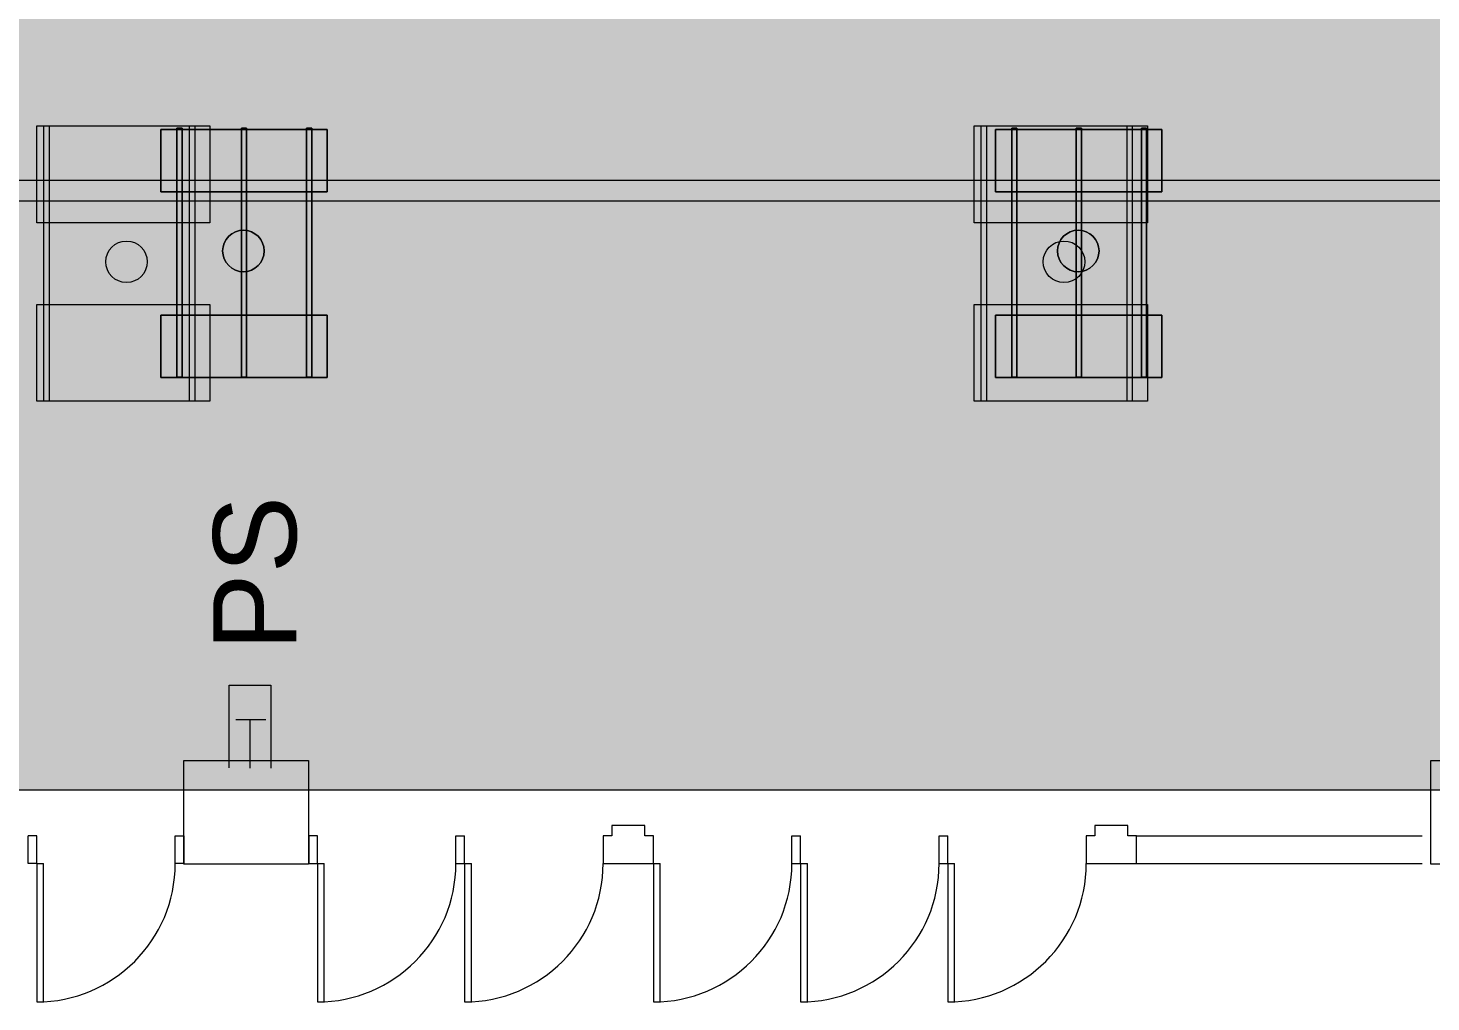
# Model space of a CAD drawing. Header units: inches. Extents: x -10671 to 1761, y -674 to 7170.
# Drawn here: x -3681.3 to -3276.2, y 683.5 to 964.8 of the extents above; entities that cross this region are included whole.
import ezdxf

# ---------------------------------------------------------------- set-up
doc = ezdxf.new("R2010")
doc.units = ezdxf.units.IN
doc.header["$LTSCALE"] = 19.2
doc.header["$MEASUREMENT"] = 0
for name, color, linetype, lineweight in [('DWG-0', 7, 'Continuous', 18), ('Venue-Ceiling-Lights', 7, 'Continuous', 5), ('Venue-Walls and Doors', 7, 'Continuous', 5)]:
    doc.layers.add(name, color=color, linetype=linetype, lineweight=lineweight)
for name, color, linetype, lineweight, true_color in [('PDF', 6, 'Continuous', 5, 0xff00ff), ('Venue-Columns', 7, 'Continuous', 18, 0xc0c0c0), ('Venue-Fire Apparatus and Text', 1, 'Continuous', 5, 0xff0000), ('Venue-NO HANG ZONE', 7, 'Continuous', 15, 0xdd0000), ('Venue-Rigging Steel-High', 7, 'Continuous', 5, 0x800000)]:
    doc.layers.add(name, color=color, linetype=linetype, lineweight=lineweight, true_color=true_color)
doc.styles.add('Arial', font='Arial')

# ---------------------------------------------------------------- blocks, each defined once
blk = doc.blocks.new('A-xp01$0$B$3036')
at = {"layer": 'DWG-0', "flags": 128}
blk.add_lwpolyline([(-15, -18), (-15, 18), (15, 18), (15, -18)], close=True, dxfattribs=at)
blk = doc.blocks.new('A-xp01$0$AD05A')
at = {"layer": 'DWG-0'}
for p, q in [((0, 0), (0.049, 0)), ((0, 0), (0, -1)), ((0.049, -0.999), (0.049, 0))]:
    blk.add_line(p, q, dxfattribs=at)
blk.add_arc((0, 0), 1, 270, 0, dxfattribs=at)
blk = doc.blocks.new('Group-1703-1')
at = {"layer": 'PDF'}
for points, invisible_edges in [([(-3379.25, 906.32, 388), (-3381.41, 905.43, 388), (-3383.96, 901.61, 388), (-3379.25, 906.32, 388)], 15), ([(-3374.74, 905.43, 388), (-3379.25, 906.32, 388), (-3383.96, 901.61, 388), (-3374.74, 905.43, 388)], 15), ([(-3383.96, 901.61, 398), (-3383.07, 903.77, 398), (-3381.41, 905.43, 398), (-3383.96, 901.61, 398)], 15), ([(-3383.96, 899.27, 398), (-3383.96, 901.61, 398), (-3381.41, 905.43, 398), (-3383.96, 899.27, 398)], 15), ([(-3383.96, 899.27, 398), (-3381.41, 905.43, 398), (-3372.53, 902.73, 398), (-3383.96, 899.27, 398)], 15), ([(-3381.41, 905.43, 388), (-3383.07, 903.77, 388), (-3383.96, 901.61, 388), (-3381.41, 905.43, 388)], 15), ([(-3372.53, 898.14, 388), (-3374.74, 905.43, 388), (-3383.96, 901.61, 388), (-3372.53, 898.14, 388)], 15), ([(-3383.96, 901.61, 398), (-3383.62, 902.73, 398), (-3383.07, 903.77, 398), (-3383.96, 901.61, 398)], 12), ([(-3383.07, 903.77, 388), (-3383.62, 902.73, 388), (-3383.96, 901.61, 388), (-3383.07, 903.77, 388)], 12), ([(-3383.07, 903.77, 398), (-3382.32, 904.68, 398), (-3381.41, 905.43, 398), (-3383.07, 903.77, 398)], 12), ([(-3381.41, 905.43, 388), (-3382.32, 904.68, 388), (-3383.07, 903.77, 388), (-3381.41, 905.43, 388)], 12), ([(-3381.41, 905.43, 398), (-3380.37, 905.98, 398), (-3379.25, 906.32, 398), (-3381.41, 905.43, 398)], 12), ([(-3381.41, 905.43, 398), (-3379.25, 906.32, 398), (-3376.91, 906.32, 398), (-3381.41, 905.43, 398)], 15), ([(-3381.41, 905.43, 398), (-3376.91, 906.32, 398), (-3372.53, 902.73, 398), (-3381.41, 905.43, 398)], 15), ([(-3379.25, 906.32, 388), (-3380.37, 905.98, 388), (-3381.41, 905.43, 388), (-3379.25, 906.32, 388)], 12), ([(-3379.25, 906.32, 398), (-3378.08, 906.44, 398), (-3376.91, 906.32, 398), (-3379.25, 906.32, 398)], 12), ([(-3376.91, 906.32, 388), (-3378.08, 906.44, 388), (-3379.25, 906.32, 388), (-3376.91, 906.32, 388)], 12), ([(-3374.74, 905.43, 388), (-3376.91, 906.32, 388), (-3379.25, 906.32, 388), (-3374.74, 905.43, 388)], 15), ([(-3376.91, 906.32, 398), (-3375.78, 905.98, 398), (-3374.74, 905.43, 398), (-3376.91, 906.32, 398)], 12), ([(-3376.91, 906.32, 398), (-3374.74, 905.43, 398), (-3372.53, 902.73, 398), (-3376.91, 906.32, 398)], 15), ([(-3374.74, 905.43, 388), (-3375.78, 905.98, 388), (-3376.91, 906.32, 388), (-3374.74, 905.43, 388)], 12), ([(-3374.74, 905.43, 398), (-3373.83, 904.68, 398), (-3373.09, 903.77, 398), (-3374.74, 905.43, 398)], 12), ([(-3374.74, 905.43, 398), (-3373.09, 903.77, 398), (-3372.53, 902.73, 398), (-3374.74, 905.43, 398)], 13), ([(-3373.09, 903.77, 388), (-3373.83, 904.68, 388), (-3374.74, 905.43, 388), (-3373.09, 903.77, 388)], 12), ([(-3372.53, 902.73, 388), (-3373.09, 903.77, 388), (-3374.74, 905.43, 388), (-3372.53, 902.73, 388)], 14), ([(-3372.53, 898.14, 388), (-3372.53, 902.73, 388), (-3374.74, 905.43, 388), (-3372.53, 898.14, 388)], 15), ([(-3383.96, 899.27, 398), (-3384.08, 900.44, 398), (-3383.96, 901.61, 398), (-3383.96, 899.27, 398)], 12), ([(-3383.96, 901.61, 388), (-3384.08, 900.44, 388), (-3383.96, 899.27, 388), (-3383.96, 901.61, 388)], 12), ([(-3372.53, 902.73, 398), (-3374.74, 895.45, 398), (-3383.96, 899.27, 398), (-3372.53, 902.73, 398)], 15), ([(-3383.96, 901.61, 388), (-3383.96, 899.27, 388), (-3381.41, 895.45, 388), (-3383.96, 901.61, 388)], 15), ([(-3383.96, 901.61, 388), (-3381.41, 895.45, 388), (-3372.53, 898.14, 388), (-3383.96, 901.61, 388)], 15), ([(-3383.07, 897.1, 398), (-3383.62, 898.14, 398), (-3383.96, 899.27, 398), (-3383.07, 897.1, 398)], 12), ([(-3381.41, 895.45, 398), (-3383.07, 897.1, 398), (-3383.96, 899.27, 398), (-3381.41, 895.45, 398)], 15), ([(-3379.25, 894.55, 398), (-3381.41, 895.45, 398), (-3383.96, 899.27, 398), (-3379.25, 894.55, 398)], 15), ([(-3374.74, 895.45, 398), (-3379.25, 894.55, 398), (-3383.96, 899.27, 398), (-3374.74, 895.45, 398)], 15), ([(-3383.96, 899.27, 388), (-3383.62, 898.14, 388), (-3383.07, 897.1, 388), (-3383.96, 899.27, 388)], 12), ([(-3383.96, 899.27, 388), (-3383.07, 897.1, 388), (-3381.41, 895.45, 388), (-3383.96, 899.27, 388)], 15), ([(-3372.53, 902.73, 398), (-3372.53, 898.14, 398), (-3374.74, 895.45, 398), (-3372.53, 902.73, 398)], 15), ([(-3372.53, 902.73, 398), (-3372.19, 901.61, 398), (-3372.08, 900.44, 398), (-3372.53, 902.73, 398)], 12), ([(-3372.53, 902.73, 398), (-3372.08, 900.44, 398), (-3372.53, 898.14, 398), (-3372.53, 902.73, 398)], 15), ([(-3372.08, 900.44, 388), (-3372.19, 901.61, 388), (-3372.53, 902.73, 388), (-3372.08, 900.44, 388)], 12), ([(-3372.53, 898.14, 388), (-3372.08, 900.44, 388), (-3372.53, 902.73, 388), (-3372.53, 898.14, 388)], 15), ([(-3372.08, 900.44, 398), (-3372.19, 899.27, 398), (-3372.53, 898.14, 398), (-3372.08, 900.44, 398)], 12), ([(-3372.53, 898.14, 388), (-3372.19, 899.27, 388), (-3372.08, 900.44, 388), (-3372.53, 898.14, 388)], 12), ([(-3381.41, 895.45, 398), (-3382.32, 896.2, 398), (-3383.07, 897.1, 398), (-3381.41, 895.45, 398)], 12), ([(-3383.07, 897.1, 388), (-3382.32, 896.2, 388), (-3381.41, 895.45, 388), (-3383.07, 897.1, 388)], 12), ([(-3381.41, 895.45, 388), (-3376.91, 894.55, 388), (-3372.53, 898.14, 388), (-3381.41, 895.45, 388)], 15), ([(-3379.25, 894.55, 398), (-3380.37, 894.89, 398), (-3381.41, 895.45, 398), (-3379.25, 894.55, 398)], 12), ([(-3381.41, 895.45, 388), (-3380.37, 894.89, 388), (-3379.25, 894.55, 388), (-3381.41, 895.45, 388)], 12), ([(-3381.41, 895.45, 388), (-3379.25, 894.55, 388), (-3376.91, 894.55, 388), (-3381.41, 895.45, 388)], 15), ([(-3374.74, 895.45, 398), (-3376.91, 894.55, 398), (-3379.25, 894.55, 398), (-3374.74, 895.45, 398)], 15), ([(-3376.91, 894.55, 388), (-3374.74, 895.45, 388), (-3372.53, 898.14, 388), (-3376.91, 894.55, 388)], 15), ([(-3374.74, 895.45, 398), (-3375.78, 894.89, 398), (-3376.91, 894.55, 398), (-3374.74, 895.45, 398)], 12), ([(-3376.91, 894.55, 388), (-3375.78, 894.89, 388), (-3374.74, 895.45, 388), (-3376.91, 894.55, 388)], 12), ([(-3372.53, 898.14, 398), (-3373.09, 897.1, 398), (-3374.74, 895.45, 398), (-3372.53, 898.14, 398)], 14), ([(-3374.74, 895.45, 388), (-3373.09, 897.1, 388), (-3372.53, 898.14, 388), (-3374.74, 895.45, 388)], 13), ([(-3373.09, 897.1, 398), (-3373.83, 896.2, 398), (-3374.74, 895.45, 398), (-3373.09, 897.1, 398)], 12), ([(-3374.74, 895.45, 388), (-3373.83, 896.2, 388), (-3373.09, 897.1, 388), (-3374.74, 895.45, 388)], 12), ([(-3376.91, 894.55, 398), (-3378.08, 894.44, 398), (-3379.25, 894.55, 398), (-3376.91, 894.55, 398)], 12), ([(-3379.25, 894.55, 388), (-3378.08, 894.44, 388), (-3376.91, 894.55, 388), (-3379.25, 894.55, 388)], 12)]:
    blk.add_3dface(points, dxfattribs=dict(at, invisible_edges=invisible_edges))
for points in [[(-3383.62, 902.73, 388), (-3383.62, 902.73, 398), (-3383.07, 903.77, 398), (-3383.07, 903.77, 388)], [(-3383.07, 903.77, 388), (-3383.07, 903.77, 398), (-3382.32, 904.68, 398), (-3382.32, 904.68, 388)], [(-3382.32, 904.68, 388), (-3382.32, 904.68, 398), (-3381.41, 905.43, 398), (-3381.41, 905.43, 388)], [(-3381.41, 905.43, 388), (-3381.41, 905.43, 398), (-3380.37, 905.98, 398), (-3380.37, 905.98, 388)], [(-3380.37, 905.98, 388), (-3380.37, 905.98, 398), (-3379.25, 906.32, 398), (-3379.25, 906.32, 388)], [(-3379.25, 906.32, 388), (-3379.25, 906.32, 398), (-3378.08, 906.44, 398), (-3378.08, 906.44, 388)], [(-3378.08, 906.44, 388), (-3378.08, 906.44, 398), (-3376.91, 906.32, 398), (-3376.91, 906.32, 388)], [(-3376.91, 906.32, 388), (-3376.91, 906.32, 398), (-3375.78, 905.98, 398), (-3375.78, 905.98, 388)], [(-3375.78, 905.98, 388), (-3375.78, 905.98, 398), (-3374.74, 905.43, 398), (-3374.74, 905.43, 388)], [(-3374.74, 905.43, 388), (-3374.74, 905.43, 398), (-3373.83, 904.68, 398), (-3373.83, 904.68, 388)], [(-3373.83, 904.68, 388), (-3373.83, 904.68, 398), (-3373.09, 903.77, 398), (-3373.09, 903.77, 388)], [(-3373.09, 903.77, 388), (-3373.09, 903.77, 398), (-3372.53, 902.73, 398), (-3372.53, 902.73, 388)], [(-3384.08, 900.44, 388), (-3384.08, 900.44, 398), (-3383.96, 901.61, 398), (-3383.96, 901.61, 388)], [(-3383.96, 899.27, 388), (-3383.96, 899.27, 398), (-3384.08, 900.44, 398), (-3384.08, 900.44, 388)], [(-3383.96, 901.61, 388), (-3383.96, 901.61, 398), (-3383.62, 902.73, 398), (-3383.62, 902.73, 388)], [(-3383.62, 898.14, 388), (-3383.62, 898.14, 398), (-3383.96, 899.27, 398), (-3383.96, 899.27, 388)], [(-3372.53, 902.73, 388), (-3372.53, 902.73, 398), (-3372.19, 901.61, 398), (-3372.19, 901.61, 388)], [(-3372.19, 899.27, 388), (-3372.19, 899.27, 398), (-3372.53, 898.14, 398), (-3372.53, 898.14, 388)], [(-3372.19, 901.61, 388), (-3372.19, 901.61, 398), (-3372.08, 900.44, 398), (-3372.08, 900.44, 388)], [(-3372.08, 900.44, 388), (-3372.08, 900.44, 398), (-3372.19, 899.27, 398), (-3372.19, 899.27, 388)], [(-3383.07, 897.1, 388), (-3383.07, 897.1, 398), (-3383.62, 898.14, 398), (-3383.62, 898.14, 388)], [(-3382.32, 896.2, 388), (-3382.32, 896.2, 398), (-3383.07, 897.1, 398), (-3383.07, 897.1, 388)], [(-3381.41, 895.45, 388), (-3381.41, 895.45, 398), (-3382.32, 896.2, 398), (-3382.32, 896.2, 388)], [(-3380.37, 894.89, 388), (-3380.37, 894.89, 398), (-3381.41, 895.45, 398), (-3381.41, 895.45, 388)], [(-3374.74, 895.45, 388), (-3374.74, 895.45, 398), (-3375.78, 894.89, 398), (-3375.78, 894.89, 388)], [(-3373.83, 896.2, 388), (-3373.83, 896.2, 398), (-3374.74, 895.45, 398), (-3374.74, 895.45, 388)], [(-3373.09, 897.1, 388), (-3373.09, 897.1, 398), (-3373.83, 896.2, 398), (-3373.83, 896.2, 388)], [(-3372.53, 898.14, 388), (-3372.53, 898.14, 398), (-3373.09, 897.1, 398), (-3373.09, 897.1, 388)], [(-3379.25, 894.55, 388), (-3379.25, 894.55, 398), (-3380.37, 894.89, 398), (-3380.37, 894.89, 388)], [(-3378.08, 894.44, 388), (-3378.08, 894.44, 398), (-3379.25, 894.55, 398), (-3379.25, 894.55, 388)], [(-3376.91, 894.55, 388), (-3376.91, 894.55, 398), (-3378.08, 894.44, 398), (-3378.08, 894.44, 388)], [(-3375.78, 894.89, 388), (-3375.78, 894.89, 398), (-3376.91, 894.55, 398), (-3376.91, 894.55, 388)]]:
    blk.add_3dface(points, dxfattribs=at)
blk = doc.blocks.new('Group-1704-1')
at = {"layer": 'PDF'}
for points in [[(-3401.95, 935.54, 393.91), (-3401.95, 935.54, 397.91), (-3353.95, 935.54, 397.91), (-3353.95, 935.54, 393.91)], [(-3401.95, 917.54, 393.91), (-3401.95, 917.54, 397.91), (-3401.95, 935.54, 397.91), (-3401.95, 935.54, 393.91)], [(-3353.95, 935.54, 397.91), (-3401.95, 935.54, 397.91), (-3401.95, 917.54, 397.91), (-3353.95, 917.54, 397.91)], [(-3353.95, 917.54, 393.91), (-3401.95, 917.54, 393.91), (-3401.95, 935.54, 393.91), (-3353.95, 935.54, 393.91)], [(-3353.95, 935.54, 393.91), (-3353.95, 935.54, 397.91), (-3353.95, 917.54, 397.91), (-3353.95, 917.54, 393.91)], [(-3353.95, 917.54, 393.91), (-3353.95, 917.54, 397.91), (-3401.95, 917.54, 397.91), (-3401.95, 917.54, 393.91)]]:
    blk.add_3dface(points, dxfattribs=at)
blk = doc.blocks.new('Group-1705-1')
at = {"layer": 'PDF'}
for points in [[(-3359.85, 935.94, 397.97), (-3359.85, 935.94, 398.97), (-3358.35, 935.94, 398.97), (-3358.35, 935.94, 397.97)], [(-3359.85, 863.94, 397.97), (-3359.85, 863.94, 398.97), (-3359.85, 935.94, 398.97), (-3359.85, 935.94, 397.97)], [(-3358.35, 935.94, 398.97), (-3359.85, 935.94, 398.97), (-3359.85, 863.94, 398.97), (-3358.35, 863.94, 398.97)], [(-3358.35, 863.94, 397.97), (-3359.85, 863.94, 397.97), (-3359.85, 935.94, 397.97), (-3358.35, 935.94, 397.97)], [(-3358.35, 935.94, 397.97), (-3358.35, 935.94, 398.97), (-3358.35, 863.94, 398.97), (-3358.35, 863.94, 397.97)], [(-3358.35, 863.94, 397.97), (-3358.35, 863.94, 398.97), (-3359.85, 863.94, 398.97), (-3359.85, 863.94, 397.97)]]:
    blk.add_3dface(points, dxfattribs=at)
blk = doc.blocks.new('Group-1706-1')
at = {"layer": 'PDF'}
for points in [[(-3378.67, 935.94, 397.97), (-3378.67, 935.94, 398.97), (-3377.17, 935.94, 398.97), (-3377.17, 935.94, 397.97)], [(-3378.67, 863.94, 397.97), (-3378.67, 863.94, 398.97), (-3378.67, 935.94, 398.97), (-3378.67, 935.94, 397.97)], [(-3377.17, 935.94, 398.97), (-3378.67, 935.94, 398.97), (-3378.67, 863.94, 398.97), (-3377.17, 863.94, 398.97)], [(-3377.17, 863.94, 397.97), (-3378.67, 863.94, 397.97), (-3378.67, 935.94, 397.97), (-3377.17, 935.94, 397.97)], [(-3377.17, 935.94, 397.97), (-3377.17, 935.94, 398.97), (-3377.17, 863.94, 398.97), (-3377.17, 863.94, 397.97)], [(-3377.17, 863.94, 397.97), (-3377.17, 863.94, 398.97), (-3378.67, 863.94, 398.97), (-3378.67, 863.94, 397.97)]]:
    blk.add_3dface(points, dxfattribs=at)
blk = doc.blocks.new('Group-1707-1')
at = {"layer": 'PDF'}
for points in [[(-3397.26, 935.94, 397.97), (-3397.26, 935.94, 398.97), (-3395.76, 935.94, 398.97), (-3395.76, 935.94, 397.97)], [(-3397.26, 863.94, 397.97), (-3397.26, 863.94, 398.97), (-3397.26, 935.94, 398.97), (-3397.26, 935.94, 397.97)], [(-3395.76, 935.94, 398.97), (-3397.26, 935.94, 398.97), (-3397.26, 863.94, 398.97), (-3395.76, 863.94, 398.97)], [(-3395.76, 863.94, 397.97), (-3397.26, 863.94, 397.97), (-3397.26, 935.94, 397.97), (-3395.76, 935.94, 397.97)], [(-3395.76, 935.94, 397.97), (-3395.76, 935.94, 398.97), (-3395.76, 863.94, 398.97), (-3395.76, 863.94, 397.97)], [(-3395.76, 863.94, 397.97), (-3395.76, 863.94, 398.97), (-3397.26, 863.94, 398.97), (-3397.26, 863.94, 397.97)]]:
    blk.add_3dface(points, dxfattribs=at)
blk = doc.blocks.new('Group-1708-1')
at = {"layer": 'PDF'}
for points in [[(-3401.95, 881.91, 393.91), (-3401.95, 881.91, 397.91), (-3353.95, 881.91, 397.91), (-3353.95, 881.91, 393.91)], [(-3401.95, 863.91, 393.91), (-3401.95, 863.91, 397.91), (-3401.95, 881.91, 397.91), (-3401.95, 881.91, 393.91)], [(-3353.95, 881.91, 397.91), (-3401.95, 881.91, 397.91), (-3401.95, 863.91, 397.91), (-3353.95, 863.91, 397.91)], [(-3353.95, 863.91, 393.91), (-3401.95, 863.91, 393.91), (-3401.95, 881.91, 393.91), (-3353.95, 881.91, 393.91)], [(-3353.95, 881.91, 393.91), (-3353.95, 881.91, 397.91), (-3353.95, 863.91, 397.91), (-3353.95, 863.91, 393.91)], [(-3353.95, 863.91, 393.91), (-3353.95, 863.91, 397.91), (-3401.95, 863.91, 397.91), (-3401.95, 863.91, 393.91)]]:
    blk.add_3dface(points, dxfattribs=at)
blk = doc.blocks.new('Group-1709-1')
at = {"layer": 'PDF'}
for name in ['Group-1707-1', 'Group-1706-1', 'Group-1705-1', 'Group-1704-1', 'Group-1703-1', 'Group-1708-1']:
    blk.add_blockref(name, (0, 0), dxfattribs=at)
blk = doc.blocks.new('Group-1794-1')
at = {"layer": 'PDF'}
for points, invisible_edges in [([(-3624.62, 902.73, 398), (-3622.41, 905.43, 398), (-3620.25, 906.32, 398), (-3624.62, 902.73, 398)], 15), ([(-3624.62, 902.73, 398), (-3620.25, 906.32, 398), (-3616.78, 905.98, 398), (-3624.62, 902.73, 398)], 15), ([(-3624.62, 902.73, 398), (-3616.78, 905.98, 398), (-3613.08, 900.44, 398), (-3624.62, 902.73, 398)], 15), ([(-3624.62, 902.73, 398), (-3624.07, 903.77, 398), (-3622.41, 905.43, 398), (-3624.62, 902.73, 398)], 14), ([(-3622.41, 905.43, 388), (-3624.07, 903.77, 388), (-3624.62, 902.73, 388), (-3622.41, 905.43, 388)], 13), ([(-3622.41, 905.43, 388), (-3624.62, 902.73, 388), (-3624.62, 898.14, 388), (-3622.41, 905.43, 388)], 15), ([(-3624.62, 898.14, 388), (-3616.78, 894.89, 388), (-3615.74, 905.43, 388), (-3624.62, 898.14, 388)], 15), ([(-3624.62, 898.14, 388), (-3615.74, 905.43, 388), (-3622.41, 905.43, 388), (-3624.62, 898.14, 388)], 15), ([(-3624.07, 903.77, 398), (-3623.32, 904.68, 398), (-3622.41, 905.43, 398), (-3624.07, 903.77, 398)], 12), ([(-3622.41, 905.43, 388), (-3623.32, 904.68, 388), (-3624.07, 903.77, 388), (-3622.41, 905.43, 388)], 12), ([(-3619.08, 906.44, 388), (-3620.25, 906.32, 388), (-3622.41, 905.43, 388), (-3619.08, 906.44, 388)], 14), ([(-3615.74, 905.43, 388), (-3619.08, 906.44, 388), (-3622.41, 905.43, 388), (-3615.74, 905.43, 388)], 15), ([(-3622.41, 905.43, 398), (-3621.37, 905.98, 398), (-3620.25, 906.32, 398), (-3622.41, 905.43, 398)], 12), ([(-3620.25, 906.32, 388), (-3621.37, 905.98, 388), (-3622.41, 905.43, 388), (-3620.25, 906.32, 388)], 12), ([(-3620.25, 906.32, 398), (-3619.08, 906.44, 398), (-3616.78, 905.98, 398), (-3620.25, 906.32, 398)], 14), ([(-3619.08, 906.44, 398), (-3617.91, 906.32, 398), (-3616.78, 905.98, 398), (-3619.08, 906.44, 398)], 12), ([(-3616.78, 905.98, 388), (-3617.91, 906.32, 388), (-3619.08, 906.44, 388), (-3616.78, 905.98, 388)], 12), ([(-3615.74, 905.43, 388), (-3616.78, 905.98, 388), (-3619.08, 906.44, 388), (-3615.74, 905.43, 388)], 14), ([(-3616.78, 905.98, 398), (-3615.74, 905.43, 398), (-3614.09, 903.77, 398), (-3616.78, 905.98, 398)], 14), ([(-3616.78, 905.98, 398), (-3614.09, 903.77, 398), (-3613.08, 900.44, 398), (-3616.78, 905.98, 398)], 15), ([(-3616.78, 894.89, 388), (-3613.08, 900.44, 388), (-3615.74, 905.43, 388), (-3616.78, 894.89, 388)], 15), ([(-3615.74, 905.43, 398), (-3614.83, 904.68, 398), (-3614.09, 903.77, 398), (-3615.74, 905.43, 398)], 12), ([(-3614.09, 903.77, 388), (-3614.83, 904.68, 388), (-3615.74, 905.43, 388), (-3614.09, 903.77, 388)], 12), ([(-3613.53, 902.73, 388), (-3614.09, 903.77, 388), (-3615.74, 905.43, 388), (-3613.53, 902.73, 388)], 14), ([(-3613.08, 900.44, 388), (-3613.53, 902.73, 388), (-3615.74, 905.43, 388), (-3613.08, 900.44, 388)], 15), ([(-3614.09, 903.77, 398), (-3613.53, 902.73, 398), (-3613.08, 900.44, 398), (-3614.09, 903.77, 398)], 14), ([(-3625.08, 900.44, 398), (-3624.96, 901.61, 398), (-3624.62, 902.73, 398), (-3625.08, 900.44, 398)], 12), ([(-3624.62, 898.14, 398), (-3625.08, 900.44, 398), (-3624.62, 902.73, 398), (-3624.62, 898.14, 398)], 15), ([(-3624.62, 902.73, 388), (-3624.96, 901.61, 388), (-3625.08, 900.44, 388), (-3624.62, 902.73, 388)], 12), ([(-3624.62, 902.73, 388), (-3625.08, 900.44, 388), (-3624.62, 898.14, 388), (-3624.62, 902.73, 388)], 15), ([(-3624.62, 898.14, 398), (-3624.96, 899.27, 398), (-3625.08, 900.44, 398), (-3624.62, 898.14, 398)], 12), ([(-3625.08, 900.44, 388), (-3624.96, 899.27, 388), (-3624.62, 898.14, 388), (-3625.08, 900.44, 388)], 12), ([(-3622.41, 895.45, 398), (-3624.62, 898.14, 398), (-3624.62, 902.73, 398), (-3622.41, 895.45, 398)], 15), ([(-3624.62, 902.73, 398), (-3613.08, 900.44, 398), (-3622.41, 895.45, 398), (-3624.62, 902.73, 398)], 15), ([(-3613.08, 900.44, 398), (-3616.78, 894.89, 398), (-3622.41, 895.45, 398), (-3613.08, 900.44, 398)], 15), ([(-3613.08, 900.44, 398), (-3614.09, 897.1, 398), (-3616.78, 894.89, 398), (-3613.08, 900.44, 398)], 15), ([(-3616.78, 894.89, 388), (-3614.09, 897.1, 388), (-3613.08, 900.44, 388), (-3616.78, 894.89, 388)], 15), ([(-3613.08, 900.44, 398), (-3613.53, 898.14, 398), (-3614.09, 897.1, 398), (-3613.08, 900.44, 398)], 13), ([(-3614.09, 897.1, 388), (-3613.53, 898.14, 388), (-3613.08, 900.44, 388), (-3614.09, 897.1, 388)], 14), ([(-3613.53, 902.73, 398), (-3613.19, 901.61, 398), (-3613.08, 900.44, 398), (-3613.53, 902.73, 398)], 12), ([(-3613.08, 900.44, 388), (-3613.19, 901.61, 388), (-3613.53, 902.73, 388), (-3613.08, 900.44, 388)], 12), ([(-3613.08, 900.44, 398), (-3613.19, 899.27, 398), (-3613.53, 898.14, 398), (-3613.08, 900.44, 398)], 12), ([(-3613.53, 898.14, 388), (-3613.19, 899.27, 388), (-3613.08, 900.44, 388), (-3613.53, 898.14, 388)], 12), ([(-3622.41, 895.45, 398), (-3624.07, 897.1, 398), (-3624.62, 898.14, 398), (-3622.41, 895.45, 398)], 13), ([(-3624.62, 898.14, 388), (-3624.07, 897.1, 388), (-3622.41, 895.45, 388), (-3624.62, 898.14, 388)], 14), ([(-3624.62, 898.14, 388), (-3622.41, 895.45, 388), (-3616.78, 894.89, 388), (-3624.62, 898.14, 388)], 15), ([(-3622.41, 895.45, 398), (-3623.32, 896.2, 398), (-3624.07, 897.1, 398), (-3622.41, 895.45, 398)], 12), ([(-3624.07, 897.1, 388), (-3623.32, 896.2, 388), (-3622.41, 895.45, 388), (-3624.07, 897.1, 388)], 12), ([(-3620.25, 894.55, 398), (-3621.37, 894.89, 398), (-3622.41, 895.45, 398), (-3620.25, 894.55, 398)], 12), ([(-3616.78, 894.89, 398), (-3620.25, 894.55, 398), (-3622.41, 895.45, 398), (-3616.78, 894.89, 398)], 15), ([(-3622.41, 895.45, 388), (-3621.37, 894.89, 388), (-3620.25, 894.55, 388), (-3622.41, 895.45, 388)], 12), ([(-3622.41, 895.45, 388), (-3620.25, 894.55, 388), (-3616.78, 894.89, 388), (-3622.41, 895.45, 388)], 15), ([(-3614.09, 897.1, 398), (-3615.74, 895.45, 398), (-3616.78, 894.89, 398), (-3614.09, 897.1, 398)], 13), ([(-3616.78, 894.89, 388), (-3615.74, 895.45, 388), (-3614.09, 897.1, 388), (-3616.78, 894.89, 388)], 14), ([(-3614.09, 897.1, 398), (-3614.83, 896.2, 398), (-3615.74, 895.45, 398), (-3614.09, 897.1, 398)], 12), ([(-3615.74, 895.45, 388), (-3614.83, 896.2, 388), (-3614.09, 897.1, 388), (-3615.74, 895.45, 388)], 12), ([(-3616.78, 894.89, 398), (-3619.08, 894.44, 398), (-3620.25, 894.55, 398), (-3616.78, 894.89, 398)], 13), ([(-3620.25, 894.55, 388), (-3619.08, 894.44, 388), (-3616.78, 894.89, 388), (-3620.25, 894.55, 388)], 14), ([(-3616.78, 894.89, 398), (-3617.91, 894.55, 398), (-3619.08, 894.44, 398), (-3616.78, 894.89, 398)], 12), ([(-3619.08, 894.44, 388), (-3617.91, 894.55, 388), (-3616.78, 894.89, 388), (-3619.08, 894.44, 388)], 12)]:
    blk.add_3dface(points, dxfattribs=dict(at, invisible_edges=invisible_edges))
for points in [[(-3624.62, 902.73, 388), (-3624.62, 902.73, 398), (-3624.07, 903.77, 398), (-3624.07, 903.77, 388)], [(-3624.07, 903.77, 388), (-3624.07, 903.77, 398), (-3623.32, 904.68, 398), (-3623.32, 904.68, 388)], [(-3623.32, 904.68, 388), (-3623.32, 904.68, 398), (-3622.41, 905.43, 398), (-3622.41, 905.43, 388)], [(-3622.41, 905.43, 388), (-3622.41, 905.43, 398), (-3621.37, 905.98, 398), (-3621.37, 905.98, 388)], [(-3621.37, 905.98, 388), (-3621.37, 905.98, 398), (-3620.25, 906.32, 398), (-3620.25, 906.32, 388)], [(-3620.25, 906.32, 388), (-3620.25, 906.32, 398), (-3619.08, 906.44, 398), (-3619.08, 906.44, 388)], [(-3619.08, 906.44, 388), (-3619.08, 906.44, 398), (-3617.91, 906.32, 398), (-3617.91, 906.32, 388)], [(-3617.91, 906.32, 388), (-3617.91, 906.32, 398), (-3616.78, 905.98, 398), (-3616.78, 905.98, 388)], [(-3616.78, 905.98, 388), (-3616.78, 905.98, 398), (-3615.74, 905.43, 398), (-3615.74, 905.43, 388)], [(-3615.74, 905.43, 388), (-3615.74, 905.43, 398), (-3614.83, 904.68, 398), (-3614.83, 904.68, 388)], [(-3614.83, 904.68, 388), (-3614.83, 904.68, 398), (-3614.09, 903.77, 398), (-3614.09, 903.77, 388)], [(-3614.09, 903.77, 388), (-3614.09, 903.77, 398), (-3613.53, 902.73, 398), (-3613.53, 902.73, 388)], [(-3625.08, 900.44, 388), (-3625.08, 900.44, 398), (-3624.96, 901.61, 398), (-3624.96, 901.61, 388)], [(-3624.96, 899.27, 388), (-3624.96, 899.27, 398), (-3625.08, 900.44, 398), (-3625.08, 900.44, 388)], [(-3624.96, 901.61, 388), (-3624.96, 901.61, 398), (-3624.62, 902.73, 398), (-3624.62, 902.73, 388)], [(-3624.62, 898.14, 388), (-3624.62, 898.14, 398), (-3624.96, 899.27, 398), (-3624.96, 899.27, 388)], [(-3613.53, 902.73, 388), (-3613.53, 902.73, 398), (-3613.19, 901.61, 398), (-3613.19, 901.61, 388)], [(-3613.19, 899.27, 388), (-3613.19, 899.27, 398), (-3613.53, 898.14, 398), (-3613.53, 898.14, 388)], [(-3613.19, 901.61, 388), (-3613.19, 901.61, 398), (-3613.08, 900.44, 398), (-3613.08, 900.44, 388)], [(-3613.08, 900.44, 388), (-3613.08, 900.44, 398), (-3613.19, 899.27, 398), (-3613.19, 899.27, 388)], [(-3624.07, 897.1, 388), (-3624.07, 897.1, 398), (-3624.62, 898.14, 398), (-3624.62, 898.14, 388)], [(-3623.32, 896.2, 388), (-3623.32, 896.2, 398), (-3624.07, 897.1, 398), (-3624.07, 897.1, 388)], [(-3622.41, 895.45, 388), (-3622.41, 895.45, 398), (-3623.32, 896.2, 398), (-3623.32, 896.2, 388)], [(-3621.37, 894.89, 388), (-3621.37, 894.89, 398), (-3622.41, 895.45, 398), (-3622.41, 895.45, 388)], [(-3615.74, 895.45, 388), (-3615.74, 895.45, 398), (-3616.78, 894.89, 398), (-3616.78, 894.89, 388)], [(-3614.83, 896.2, 388), (-3614.83, 896.2, 398), (-3615.74, 895.45, 398), (-3615.74, 895.45, 388)], [(-3614.09, 897.1, 388), (-3614.09, 897.1, 398), (-3614.83, 896.2, 398), (-3614.83, 896.2, 388)], [(-3613.53, 898.14, 388), (-3613.53, 898.14, 398), (-3614.09, 897.1, 398), (-3614.09, 897.1, 388)], [(-3620.25, 894.55, 388), (-3620.25, 894.55, 398), (-3621.37, 894.89, 398), (-3621.37, 894.89, 388)], [(-3619.08, 894.44, 388), (-3619.08, 894.44, 398), (-3620.25, 894.55, 398), (-3620.25, 894.55, 388)], [(-3617.91, 894.55, 388), (-3617.91, 894.55, 398), (-3619.08, 894.44, 398), (-3619.08, 894.44, 388)], [(-3616.78, 894.89, 388), (-3616.78, 894.89, 398), (-3617.91, 894.55, 398), (-3617.91, 894.55, 388)]]:
    blk.add_3dface(points, dxfattribs=at)
blk = doc.blocks.new('Group-1795-1')
at = {"layer": 'PDF'}
for points in [[(-3642.95, 935.54, 393.91), (-3642.95, 935.54, 397.91), (-3594.95, 935.54, 397.91), (-3594.95, 935.54, 393.91)], [(-3642.95, 917.54, 393.91), (-3642.95, 917.54, 397.91), (-3642.95, 935.54, 397.91), (-3642.95, 935.54, 393.91)], [(-3594.95, 935.54, 397.91), (-3642.95, 935.54, 397.91), (-3642.95, 917.54, 397.91), (-3594.95, 917.54, 397.91)], [(-3594.95, 917.54, 393.91), (-3642.95, 917.54, 393.91), (-3642.95, 935.54, 393.91), (-3594.95, 935.54, 393.91)], [(-3594.95, 935.54, 393.91), (-3594.95, 935.54, 397.91), (-3594.95, 917.54, 397.91), (-3594.95, 917.54, 393.91)], [(-3594.95, 917.54, 393.91), (-3594.95, 917.54, 397.91), (-3642.95, 917.54, 397.91), (-3642.95, 917.54, 393.91)]]:
    blk.add_3dface(points, dxfattribs=at)
blk = doc.blocks.new('Group-1796-1')
at = {"layer": 'PDF'}
for points in [[(-3600.85, 935.94, 397.97), (-3600.85, 935.94, 398.97), (-3599.35, 935.94, 398.97), (-3599.35, 935.94, 397.97)], [(-3600.85, 863.94, 397.97), (-3600.85, 863.94, 398.97), (-3600.85, 935.94, 398.97), (-3600.85, 935.94, 397.97)], [(-3599.35, 935.94, 398.97), (-3600.85, 935.94, 398.97), (-3600.85, 863.94, 398.97), (-3599.35, 863.94, 398.97)], [(-3599.35, 863.94, 397.97), (-3600.85, 863.94, 397.97), (-3600.85, 935.94, 397.97), (-3599.35, 935.94, 397.97)], [(-3599.35, 935.94, 397.97), (-3599.35, 935.94, 398.97), (-3599.35, 863.94, 398.97), (-3599.35, 863.94, 397.97)], [(-3599.35, 863.94, 397.97), (-3599.35, 863.94, 398.97), (-3600.85, 863.94, 398.97), (-3600.85, 863.94, 397.97)]]:
    blk.add_3dface(points, dxfattribs=at)
blk = doc.blocks.new('Group-1797-1')
at = {"layer": 'PDF'}
for points in [[(-3619.67, 935.94, 397.97), (-3619.67, 935.94, 398.97), (-3618.17, 935.94, 398.97), (-3618.17, 935.94, 397.97)], [(-3619.67, 863.94, 397.97), (-3619.67, 863.94, 398.97), (-3619.67, 935.94, 398.97), (-3619.67, 935.94, 397.97)], [(-3618.17, 935.94, 398.97), (-3619.67, 935.94, 398.97), (-3619.67, 863.94, 398.97), (-3618.17, 863.94, 398.97)], [(-3618.17, 863.94, 397.97), (-3619.67, 863.94, 397.97), (-3619.67, 935.94, 397.97), (-3618.17, 935.94, 397.97)], [(-3618.17, 935.94, 397.97), (-3618.17, 935.94, 398.97), (-3618.17, 863.94, 398.97), (-3618.17, 863.94, 397.97)], [(-3618.17, 863.94, 397.97), (-3618.17, 863.94, 398.97), (-3619.67, 863.94, 398.97), (-3619.67, 863.94, 397.97)]]:
    blk.add_3dface(points, dxfattribs=at)
blk = doc.blocks.new('Group-1798-1')
at = {"layer": 'PDF'}
for points in [[(-3638.26, 935.94, 397.97), (-3638.26, 935.94, 398.97), (-3636.76, 935.94, 398.97), (-3636.76, 935.94, 397.97)], [(-3638.26, 863.94, 397.97), (-3638.26, 863.94, 398.97), (-3638.26, 935.94, 398.97), (-3638.26, 935.94, 397.97)], [(-3636.76, 935.94, 398.97), (-3638.26, 935.94, 398.97), (-3638.26, 863.94, 398.97), (-3636.76, 863.94, 398.97)], [(-3636.76, 863.94, 397.97), (-3638.26, 863.94, 397.97), (-3638.26, 935.94, 397.97), (-3636.76, 935.94, 397.97)], [(-3636.76, 935.94, 397.97), (-3636.76, 935.94, 398.97), (-3636.76, 863.94, 398.97), (-3636.76, 863.94, 397.97)], [(-3636.76, 863.94, 397.97), (-3636.76, 863.94, 398.97), (-3638.26, 863.94, 398.97), (-3638.26, 863.94, 397.97)]]:
    blk.add_3dface(points, dxfattribs=at)
blk = doc.blocks.new('Group-1799-1')
at = {"layer": 'PDF'}
for points in [[(-3642.95, 881.91, 393.91), (-3642.95, 881.91, 397.91), (-3594.95, 881.91, 397.91), (-3594.95, 881.91, 393.91)], [(-3642.95, 863.91, 393.91), (-3642.95, 863.91, 397.91), (-3642.95, 881.91, 397.91), (-3642.95, 881.91, 393.91)], [(-3594.95, 881.91, 397.91), (-3642.95, 881.91, 397.91), (-3642.95, 863.91, 397.91), (-3594.95, 863.91, 397.91)], [(-3594.95, 863.91, 393.91), (-3642.95, 863.91, 393.91), (-3642.95, 881.91, 393.91), (-3594.95, 881.91, 393.91)], [(-3594.95, 881.91, 393.91), (-3594.95, 881.91, 397.91), (-3594.95, 863.91, 397.91), (-3594.95, 863.91, 393.91)], [(-3594.95, 863.91, 393.91), (-3594.95, 863.91, 397.91), (-3642.95, 863.91, 397.91), (-3642.95, 863.91, 393.91)]]:
    blk.add_3dface(points, dxfattribs=at)
blk = doc.blocks.new('Group-1800-1')
at = {"layer": 'PDF'}
for name in ['Group-1798-1', 'Group-1797-1', 'Group-1796-1', 'Group-1795-1', 'Group-1794-1', 'Group-1799-1']:
    blk.add_blockref(name, (0, 0), dxfattribs=at)
blk = doc.blocks.new('Group-2772-1')
at = {"layer": 'Venue-Ceiling-Lights', "color": 7, "linetype": 'Continuous', "lineweight": 5, "flags": 128}
for points in [[(-3678.76, 936.6), (-3628.76, 936.6), (-3628.76, 908.6), (-3678.76, 908.6)], [(-3676.7, 936.6), (-3675.2, 936.6), (-3675.2, 857.01), (-3676.7, 857.01)], [(-3634.61, 936.6), (-3633.11, 936.6), (-3633.11, 857.01), (-3634.61, 857.01)], [(-3678.76, 885.01), (-3628.76, 885.01), (-3628.76, 857.01), (-3678.76, 857.01)]]:
    blk.add_lwpolyline(points, close=True, dxfattribs=at)
at = {"layer": 'Venue-Ceiling-Lights', "color": 7, "linetype": 'Continuous', "lineweight": 5}
blk.add_circle((-3652.84, 897.31), 6, dxfattribs=at)
blk = doc.blocks.new('Group-2773-1')
at = {"layer": 'Venue-Ceiling-Lights', "color": 7, "linetype": 'Continuous', "lineweight": 5, "flags": 128}
for points in [[(-3408.11, 936.6), (-3358.11, 936.6), (-3358.11, 908.6), (-3408.11, 908.6)], [(-3406.05, 936.6), (-3404.55, 936.6), (-3404.55, 857.01), (-3406.05, 857.01)], [(-3363.96, 936.6), (-3362.46, 936.6), (-3362.46, 857.01), (-3363.96, 857.01)], [(-3408.11, 885.01), (-3358.11, 885.01), (-3358.11, 857.01), (-3408.11, 857.01)]]:
    blk.add_lwpolyline(points, close=True, dxfattribs=at)
at = {"layer": 'Venue-Ceiling-Lights', "color": 7, "linetype": 'Continuous', "lineweight": 5}
blk.add_circle((-3382.19, 897.31), 6, dxfattribs=at)

msp = doc.modelspace()

# ---------------------------------------------------------------- hatches: boundary and pattern name
at = {"layer": 'Venue-NO HANG ZONE', "linetype": 'Continuous', "lineweight": 0}
msp.add_hatch(color=7, dxfattribs=at).paths.add_polyline_path([(-3953.98, 744.67), (-3953.98, 980.67), (-2693.98, 980.67), (-2693.98, 744.67)])

# ---------------------------------------------------------------- linework, layer by layer
at = {"layer": 'Venue-Fire Apparatus and Text', "color": 1, "linetype": 'Continuous', "true_color": 0xff0000}
for p, q in [((-3612.6, 765.03), (-3621.28, 765.03)), ((-3617.14, 751.02), (-3617.14, 765.03))]:
    msp.add_line(p, q, dxfattribs=at)
at = {"layer": 'Venue-Fire Apparatus and Text', "color": 1, "linetype": 'Continuous', "true_color": 0xff0000, "flags": 128}
msp.add_lwpolyline([(-3623.2, 751.11), (-3623.2, 775.02), (-3611.2, 775.02), (-3611.2, 751.02)], dxfattribs=at)
at = {"layer": 'Venue-NO HANG ZONE', "flags": 128}
msp.add_lwpolyline([(-3953.98, 744.67), (-3953.98, 980.67), (-2693.98, 980.67), (-2693.98, 744.67)], close=True, dxfattribs=at)
at = {"layer": 'Venue-Rigging Steel-High'}
for p, q in [((-3975.08, 920.92), (-2552.03, 920.92)), ((-3975.08, 914.92), (-2552.03, 914.92))]:
    msp.add_line(p, q, dxfattribs=at)
at = {"layer": 'Venue-Walls and Doors'}
for p, q in [((-3678.76, 731.52), (-3681.26, 731.52)), ((-3681.26, 723.52), (-3681.26, 731.52)), ((-3678.76, 723.52), (-3678.76, 731.52)), ((-3557.74, 731.52), (-3555.24, 731.52)), ((-3557.74, 723.52), (-3557.74, 731.52)), ((-3555.24, 723.52), (-3555.24, 731.52)), ((-3460.74, 731.52), (-3458.24, 731.52)), ((-3460.74, 723.52), (-3460.74, 731.52)), ((-3458.24, 723.52), (-3458.24, 731.52)), ((-3418.24, 731.52), (-3415.74, 731.52)), ((-3418.24, 723.52), (-3418.24, 731.52)), ((-3415.74, 723.52), (-3415.74, 731.52)), ((-3361.24, 731.52), (-3278.74, 731.52)), ((-3678.76, 723.52), (-3681.26, 723.52)), ((-3557.74, 723.52), (-3555.24, 723.52)), ((-3460.74, 723.52), (-3458.24, 723.52)), ((-3418.24, 723.52), (-3415.74, 723.52)), ((-3361.24, 723.52), (-3278.74, 723.52))]:
    msp.add_line(p, q, dxfattribs=at)
at = {"layer": 'Venue-Walls and Doors', "flags": 128}
for points in [[(-3500.74, 723.52), (-3500.74, 731.52), (-3503.24, 731.52), (-3503.24, 734.52), (-3512.74, 734.52), (-3512.74, 731.52), (-3515.24, 731.52), (-3515.24, 723.52)], [(-3361.24, 723.52), (-3361.24, 731.52), (-3363.74, 731.52), (-3363.74, 734.52), (-3373.24, 734.52), (-3373.24, 731.52), (-3375.74, 731.52), (-3375.74, 723.52)], [(-3638.76, 731.52), (-3636.26, 731.52), (-3636.26, 723.52), (-3638.76, 723.52)], [(-3597.74, 731.52), (-3600.24, 731.52), (-3600.24, 723.52), (-3597.74, 723.52)]]:
    msp.add_lwpolyline(points, close=True, dxfattribs=at)

# ---------------------------------------------------------------- block references
at = {"layer": 'PDF'}
for name in ['Group-1800-1', 'Group-1709-1']:
    msp.add_blockref(name, (0, 0), dxfattribs=at)
at = {"layer": 'Venue-Ceiling-Lights', "color": 7}
for name in ['Group-2772-1', 'Group-2773-1']:
    msp.add_blockref(name, (0, 0), dxfattribs=at)
at = {"layer": 'Venue-Columns', "rotation": 90}
for p in [(-3618.26, 738.3), (-3258.27, 738.3)]:
    msp.add_blockref('A-xp01$0$B$3036', p, dxfattribs=at)
at = {"layer": 'Venue-Walls and Doors', "xscale": 40, "yscale": 40, "zscale": 40}
for p in [(-3678.76, 723.52), (-3597.74, 723.52), (-3555.24, 723.52), (-3500.74, 723.52), (-3458.24, 723.52), (-3415.74, 723.52)]:
    msp.add_blockref('A-xp01$0$AD05A', p, dxfattribs=at)

# ---------------------------------------------------------------- texts
at = {"layer": 'Venue-Fire Apparatus and Text', "color": 1, "true_color": 0xff0000, "insert": (-3615.64, 807.3), "char_height": 24, "attachment_point": 5, "rotation": 90, "line_spacing_factor": 0.970891, "style": 'Arial'}
msp.add_mtext('PS', dxfattribs=at)

doc.saveas('drawing.dxf')
